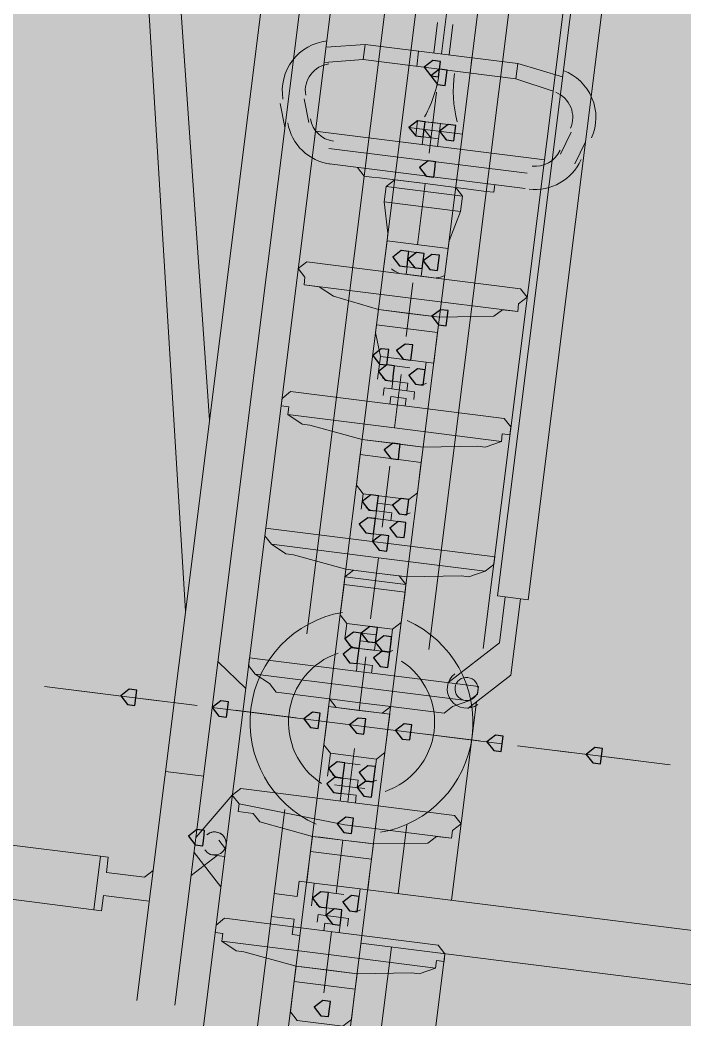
# Model space of a CAD drawing. Header units: metres. Extents: x -4 to 509425, y 7549 to 4732445.
# Drawn here: x 475986.502 to 475987.234, y 4719784.07 to 4719785.17 of the extents above; entities that cross this region are included whole.
import ezdxf

# ---------------------------------------------------------------- set-up
doc = ezdxf.new("R2010")
doc.units = ezdxf.units.M
doc.header["$LTSCALE"] = 0.01
doc.header["$MEASUREMENT"] = 0
doc.layers.get('0').update_dxf_attribs({"lineweight": 0})
doc.layers.add('_SUBESTACIÓN', color=1, linetype='Continuous')
doc.layers.add('SUBESTACION LA VID', color=253, linetype='Continuous')

# ---------------------------------------------------------------- blocks, each defined once
blk = doc.blocks.new('A$Cfff6051d')
at = {"layer": 'SUBESTACION LA VID', "transparency": 33554687}
h = blk.add_hatch(color=256, dxfattribs=at)
h.dxf.hatch_style = 2
h.paths.add_polyline_path([(475986.9644, 4719785.1162), (475986.9654, 4719785.1246), (475986.957, 4719785.1256), (475986.9476, 4719785.1183), (475986.9549, 4719785.1088), (475986.9633, 4719785.1078)])
h = blk.add_hatch(color=256, dxfattribs=at)
h.dxf.hatch_style = 2
h.paths.add_polyline_path([(475986.9717, 4719785.1067), (475986.9728, 4719785.1151), (475986.9644, 4719785.1162), (475986.9549, 4719785.1088), (475986.9623, 4719785.0994), (475986.9707, 4719785.0983)])
h = blk.add_hatch(color=256, dxfattribs=at)
h.dxf.hatch_style = 2
h.paths.add_polyline_path([(475986.9475, 4719785.05), (475986.9486, 4719785.0584), (475986.9402, 4719785.0595), (475986.9307, 4719785.0521), (475986.9381, 4719785.0427), (475986.9465, 4719785.0416)])
h = blk.add_hatch(color=256, dxfattribs=at)
h.dxf.hatch_style = 2
h.paths.add_polyline_path([(475986.9475, 4719785.05), (475986.9486, 4719785.0584), (475986.9402, 4719785.0595), (475986.9307, 4719785.0521), (475986.9381, 4719785.0427), (475986.9465, 4719785.0416)])
h = blk.add_hatch(color=256, dxfattribs=at)
h.dxf.hatch_style = 2
h.paths.add_polyline_path([(475986.9812, 4719785.0458), (475986.9822, 4719785.0542), (475986.9738, 4719785.0553), (475986.9644, 4719785.0479), (475986.9717, 4719785.0385), (475986.9801, 4719785.0374)])
h = blk.add_hatch(color=256, dxfattribs=at)
h.dxf.hatch_style = 2
h.paths.add_polyline_path([(475986.9812, 4719785.0458), (475986.9822, 4719785.0542), (475986.9738, 4719785.0553), (475986.9644, 4719785.0479), (475986.9717, 4719785.0385), (475986.9801, 4719785.0374)])
h = blk.add_hatch(color=256, dxfattribs=at)
h.dxf.hatch_style = 2
h.paths.add_polyline_path([(475986.9591, 4719785.0059), (475986.9601, 4719785.0143), (475986.9517, 4719785.0154), (475986.9423, 4719785.008), (475986.9496, 4719784.9986), (475986.958, 4719784.9975)])
h = blk.add_hatch(color=256, dxfattribs=at)
h.dxf.hatch_style = 2
h.paths.add_polyline_path([(475986.9296, 4719784.9072), (475986.9307, 4719784.9156), (475986.9223, 4719784.9167), (475986.9128, 4719784.9093), (475986.9202, 4719784.8999), (475986.9286, 4719784.8988)])
h = blk.add_hatch(color=256, dxfattribs=at)
h.dxf.hatch_style = 2
h.paths.add_polyline_path([(475986.9464, 4719784.9051), (475986.9475, 4719784.9135), (475986.9391, 4719784.9145), (475986.9296, 4719784.9072), (475986.937, 4719784.8977), (475986.9454, 4719784.8967)])
h = blk.add_hatch(color=256, dxfattribs=at)
h.dxf.hatch_style = 2
h.paths.add_polyline_path([(475986.9632, 4719784.903), (475986.9643, 4719784.9114), (475986.9559, 4719784.9124), (475986.9464, 4719784.9051), (475986.9538, 4719784.8956), (475986.9622, 4719784.8946)])
h = blk.add_hatch(color=256, dxfattribs=at)
h.dxf.hatch_style = 2
h.paths.add_polyline_path([(475986.9727, 4719784.8421), (475986.9737, 4719784.8505), (475986.9653, 4719784.8515), (475986.9559, 4719784.8442), (475986.9632, 4719784.8347), (475986.9716, 4719784.8337)])
h = blk.add_hatch(color=256, dxfattribs=at)
h.dxf.hatch_style = 2
h.paths.add_polyline_path([(475986.9076, 4719784.7991), (475986.9086, 4719784.8075), (475986.9002, 4719784.8085), (475986.8908, 4719784.8012), (475986.8981, 4719784.7917), (475986.9065, 4719784.7907)])
h = blk.add_hatch(color=256, dxfattribs=at)
h.dxf.hatch_style = 2
h.paths.add_polyline_path([(475986.9338, 4719784.8043), (475986.9349, 4719784.8127), (475986.9265, 4719784.8137), (475986.917, 4719784.8064), (475986.9244, 4719784.7969), (475986.9328, 4719784.7959)])
h = blk.add_hatch(color=256, dxfattribs=at)
h.dxf.hatch_style = 2
h.paths.add_polyline_path([(475986.9138, 4719784.7812), (475986.9149, 4719784.7896), (475986.9065, 4719784.7907), (475986.897, 4719784.7833), (475986.9044, 4719784.7739), (475986.9128, 4719784.7728)])
h = blk.add_hatch(color=256, dxfattribs=at)
h.dxf.hatch_style = 2
h.paths.add_polyline_path([(475986.9475, 4719784.777), (475986.9485, 4719784.7854), (475986.9401, 4719784.7864), (475986.9307, 4719784.7791), (475986.938, 4719784.7696), (475986.9464, 4719784.7686)])
h = blk.add_hatch(color=256, dxfattribs=at)
h.dxf.hatch_style = 2
h.paths.add_polyline_path([(475986.9201, 4719784.6951), (475986.9212, 4719784.7035), (475986.9128, 4719784.7045), (475986.9033, 4719784.6972), (475986.9107, 4719784.6877), (475986.9191, 4719784.6867)])
h = blk.add_hatch(color=256, dxfattribs=at)
h.dxf.hatch_style = 2
h.paths.add_polyline_path([(475986.8959, 4719784.6384), (475986.897, 4719784.6468), (475986.8886, 4719784.6478), (475986.8791, 4719784.6405), (475986.8865, 4719784.631), (475986.8949, 4719784.63)])
h = blk.add_hatch(color=256, dxfattribs=at)
h.dxf.hatch_style = 2
h.paths.add_polyline_path([(475986.9295, 4719784.6342), (475986.9306, 4719784.6426), (475986.9222, 4719784.6436), (475986.9127, 4719784.6363), (475986.9201, 4719784.6268), (475986.9285, 4719784.6258)])
h = blk.add_hatch(color=256, dxfattribs=at)
h.dxf.hatch_style = 2
h.paths.add_polyline_path([(475986.8928, 4719784.6132), (475986.8938, 4719784.6216), (475986.8854, 4719784.6226), (475986.876, 4719784.6153), (475986.8833, 4719784.6058), (475986.8917, 4719784.6048)])
h = blk.add_hatch(color=256, dxfattribs=at)
h.dxf.hatch_style = 2
h.paths.add_polyline_path([(475986.9264, 4719784.609), (475986.9274, 4719784.6174), (475986.919, 4719784.6184), (475986.9096, 4719784.6111), (475986.9169, 4719784.6016), (475986.9253, 4719784.6006)])
h = blk.add_hatch(color=256, dxfattribs=at)
h.dxf.hatch_style = 2
h.paths.add_polyline_path([(475986.9075, 4719784.5943), (475986.9085, 4719784.6027), (475986.9001, 4719784.6037), (475986.8907, 4719784.5964), (475986.898, 4719784.5869), (475986.9064, 4719784.5859)])
h = blk.add_hatch(color=256, dxfattribs=at)
h.dxf.hatch_style = 2
h.paths.add_polyline_path([(475986.8948, 4719784.4935), (475986.8959, 4719784.5019), (475986.8875, 4719784.5029), (475986.878, 4719784.4956), (475986.8854, 4719784.4861), (475986.8938, 4719784.4851)])
h = blk.add_hatch(color=256, dxfattribs=at)
h.dxf.hatch_style = 2
h.paths.add_polyline_path([(475986.877, 4719784.4872), (475986.878, 4719784.4956), (475986.8696, 4719784.4966), (475986.8602, 4719784.4893), (475986.8675, 4719784.4798), (475986.8759, 4719784.4788)])
h = blk.add_hatch(color=256, dxfattribs=at)
h.dxf.hatch_style = 2
h.paths.add_polyline_path([(475986.9106, 4719784.483), (475986.9116, 4719784.4914), (475986.9032, 4719784.4924), (475986.8938, 4719784.4851), (475986.9011, 4719784.4756), (475986.9095, 4719784.4746)])
h = blk.add_hatch(color=256, dxfattribs=at)
h.dxf.hatch_style = 2
h.paths.add_polyline_path([(475986.8749, 4719784.4704), (475986.8759, 4719784.4788), (475986.8675, 4719784.4798), (475986.8581, 4719784.4725), (475986.8654, 4719784.463), (475986.8738, 4719784.462)])
h = blk.add_hatch(color=256, dxfattribs=at)
h.dxf.hatch_style = 2
h.paths.add_polyline_path([(475986.9085, 4719784.4662), (475986.9095, 4719784.4746), (475986.9011, 4719784.4756), (475986.8917, 4719784.4683), (475986.899, 4719784.4588), (475986.9074, 4719784.4578)])
h = blk.add_hatch(color=256, dxfattribs=at)
h.dxf.hatch_style = 2
h.paths.add_polyline_path([(475986.6302, 4719784.4243), (475986.6312, 4719784.4327), (475986.6228, 4719784.4337), (475986.6134, 4719784.4264), (475986.6207, 4719784.4169), (475986.6291, 4719784.4159)])
h = blk.add_hatch(color=256, dxfattribs=at)
h.dxf.hatch_style = 2
h.paths.add_polyline_path([(475986.731, 4719784.4116), (475986.7321, 4719784.42), (475986.7237, 4719784.4211), (475986.7142, 4719784.4137), (475986.7215, 4719784.4043), (475986.7299, 4719784.4032)])
h = blk.add_hatch(color=256, dxfattribs=at)
h.dxf.hatch_style = 2
h.paths.add_polyline_path([(475986.8318, 4719784.399), (475986.8329, 4719784.4074), (475986.8245, 4719784.4085), (475986.815, 4719784.4011), (475986.8224, 4719784.3917), (475986.8308, 4719784.3906)])
h = blk.add_hatch(color=256, dxfattribs=at)
h.dxf.hatch_style = 2
h.paths.add_polyline_path([(475986.8822, 4719784.3927), (475986.8833, 4719784.4011), (475986.8749, 4719784.4021), (475986.8654, 4719784.3948), (475986.8728, 4719784.3853), (475986.8812, 4719784.3843)])
h = blk.add_hatch(color=256, dxfattribs=at)
h.dxf.hatch_style = 2
h.paths.add_polyline_path([(475986.9326, 4719784.3864), (475986.9337, 4719784.3948), (475986.9253, 4719784.3958), (475986.9158, 4719784.3885), (475986.9232, 4719784.379), (475986.9316, 4719784.378)])
h = blk.add_hatch(color=256, dxfattribs=at)
h.dxf.hatch_style = 2
h.paths.add_polyline_path([(475987.0334, 4719784.3737), (475987.0345, 4719784.3821), (475987.0261, 4719784.3832), (475987.0166, 4719784.3758), (475987.024, 4719784.3664), (475987.0324, 4719784.3653)])
h = blk.add_hatch(color=256, dxfattribs=at)
h.dxf.hatch_style = 2
h.paths.add_polyline_path([(475987.1426, 4719784.36), (475987.1437, 4719784.3684), (475987.1353, 4719784.3695), (475987.1258, 4719784.3621), (475987.1332, 4719784.3527), (475987.1416, 4719784.3516)])
h = blk.add_hatch(color=256, dxfattribs=at)
h.dxf.hatch_style = 2
h.paths.add_polyline_path([(475986.8591, 4719784.3444), (475986.8601, 4719784.3528), (475986.8517, 4719784.3538), (475986.8423, 4719784.3465), (475986.8496, 4719784.337), (475986.858, 4719784.336)])
h = blk.add_hatch(color=256, dxfattribs=at)
h.dxf.hatch_style = 2
h.paths.add_polyline_path([(475986.8927, 4719784.3402), (475986.8937, 4719784.3486), (475986.8853, 4719784.3496), (475986.8759, 4719784.3423), (475986.8832, 4719784.3328), (475986.8916, 4719784.3318)])
h = blk.add_hatch(color=256, dxfattribs=at)
h.dxf.hatch_style = 2
h.paths.add_polyline_path([(475986.857, 4719784.3276), (475986.858, 4719784.336), (475986.8496, 4719784.337), (475986.8402, 4719784.3297), (475986.8475, 4719784.3202), (475986.8559, 4719784.3192)])
h = blk.add_hatch(color=256, dxfattribs=at)
h.dxf.hatch_style = 2
h.paths.add_polyline_path([(475986.8906, 4719784.3234), (475986.8916, 4719784.3318), (475986.8832, 4719784.3328), (475986.8738, 4719784.3255), (475986.8811, 4719784.316), (475986.8895, 4719784.315)])
h = blk.add_hatch(color=256, dxfattribs=at)
h.dxf.hatch_style = 2
h.paths.add_polyline_path([(475986.8685, 4719784.2835), (475986.8696, 4719784.2919), (475986.8612, 4719784.2929), (475986.8517, 4719784.2856), (475986.8591, 4719784.2761), (475986.8675, 4719784.2751)])
h = blk.add_hatch(color=256, dxfattribs=at)
h.dxf.hatch_style = 2
h.paths.add_polyline_path([(475986.7047, 4719784.2699), (475986.7057, 4719784.2783), (475986.6973, 4719784.2793), (475986.6879, 4719784.272), (475986.6952, 4719784.2625), (475986.7036, 4719784.2615)])
h = blk.add_hatch(color=256, dxfattribs=at)
h.dxf.hatch_style = 2
h.paths.add_polyline_path([(475986.8412, 4719784.2016), (475986.8422, 4719784.21), (475986.8338, 4719784.211), (475986.8244, 4719784.2037), (475986.8317, 4719784.1942), (475986.8401, 4719784.1932)])
h = blk.add_hatch(color=256, dxfattribs=at)
h.dxf.hatch_style = 2
h.paths.add_polyline_path([(475986.8748, 4719784.1974), (475986.8758, 4719784.2058), (475986.8674, 4719784.2068), (475986.858, 4719784.1995), (475986.8653, 4719784.19), (475986.8737, 4719784.189)])
h = blk.add_hatch(color=256, dxfattribs=at)
h.dxf.hatch_style = 2
h.paths.add_polyline_path([(475986.8559, 4719784.1827), (475986.8569, 4719784.1911), (475986.8485, 4719784.1921), (475986.8391, 4719784.1848), (475986.8464, 4719784.1753), (475986.8548, 4719784.1743)])
h = blk.add_hatch(color=256, dxfattribs=at)
h.dxf.hatch_style = 2
h.paths.add_polyline_path([(475986.8432, 4719784.0819), (475986.8443, 4719784.0903), (475986.8359, 4719784.0913), (475986.8264, 4719784.084), (475986.8338, 4719784.0745), (475986.8422, 4719784.0735)])
at = {"layer": 'SUBESTACION LA VID', "lineweight": 15}
for p, q in [((475986.5214, 4719782.6035), (475986.9732, 4719786.2072)), ((475987.2252, 4719786.1756), (475987.0124, 4719784.4787)), ((475986.6731, 4719784.0861), (475986.9248, 4719786.0938)), ((475986.8807, 4719786.0823), (475986.6311, 4719784.0914)), ((475986.5982, 4719785.9385), (475986.6848, 4719784.5198)), ((475986.6318, 4719785.866), (475986.7112, 4719784.7298)), ((475987.0171, 4719785.8092), (475986.6622, 4719782.9783)), ((475987.0843, 4719785.8008), (475986.7294, 4719782.9699)), ((475986.8182, 4719784.4946), (475986.9804, 4719785.7882)), ((475986.9526, 4719784.4777), (475987.1148, 4719785.7714)), ((475986.9739, 4719785.1918), (475986.9665, 4719785.133)), ((475986.9581, 4719785.134), (475986.9623, 4719785.1676)), ((475986.9749, 4719785.1319), (475986.9791, 4719785.1655)), ((475986.8825, 4719785.1435), (475986.8394, 4719785.1404)), ((475987.0484, 4719785.1056), (475986.8804, 4719785.1267)), ((475986.9392, 4719785.1193), (475986.9413, 4719785.1361)), ((475986.9402, 4719785.1277), (475986.9402, 4719785.1277)), ((475986.998, 4719785.1119), (475987.0001, 4719785.1287)), ((475986.9717, 4719785.1067), (475986.9728, 4719785.1151)), ((475986.999, 4719785.1203), (475986.999, 4719785.1203)), ((475987.0505, 4719785.1224), (475987.0998, 4719785.1077)), ((475987.0484, 4719785.1056), (475987.0893, 4719785.092)), ((475986.8205, 4719785.0574), (475986.8153, 4719785.0837)), ((475986.9612, 4719785.091), (475986.9528, 4719785.0238)), ((475986.7942, 4719785.0522), (475986.789, 4719785.0784)), ((475986.9381, 4719785.0427), (475986.9402, 4719785.0595)), ((475986.9402, 4719785.0595), (475986.9738, 4719785.0553)), ((475986.9402, 4719785.0595), (475986.9402, 4719785.0595)), ((475986.9896, 4719785.0447), (475986.9307, 4719785.0521)), ((475986.9475, 4719785.05), (475986.9475, 4719785.05)), ((475986.9475, 4719785.05), (475986.9475, 4719785.05)), ((475986.9654, 4719785.0563), (475986.9486, 4719785.0584)), ((475986.9486, 4719785.0584), (475986.9654, 4719785.0563)), ((475986.9654, 4719785.0563), (475986.9486, 4719785.0584)), ((475986.956, 4719785.049), (475986.956, 4719785.049)), ((475986.9738, 4719785.0553), (475986.9738, 4719785.0553)), ((475986.9801, 4719785.0374), (475986.9822, 4719785.0542)), ((475987.0714, 4719785.0174), (475986.8362, 4719785.0469)), ((475986.9454, 4719785.0332), (475986.9465, 4719785.0416)), ((475986.9454, 4719785.0332), (475986.9465, 4719785.0416)), ((475986.9633, 4719785.0395), (475986.9465, 4719785.0416)), ((475986.9633, 4719785.0395), (475986.9465, 4719785.0416)), ((475986.9622, 4719785.0311), (475986.9633, 4719785.0395)), ((475986.9622, 4719785.0311), (475986.9633, 4719785.0395)), ((475986.9644, 4719785.0479), (475986.9644, 4719785.0479)), ((475986.9644, 4719785.0479), (475986.9644, 4719785.0479)), ((475986.9717, 4719785.0385), (475986.9717, 4719785.0385)), ((475987.0977, 4719785.0227), (475987.1093, 4719785.0468)), ((475986.8425, 4719785.029), (475987.0609, 4719785.0017)), ((475986.9622, 4719785.0311), (475986.9454, 4719785.0332)), ((475987.1135, 4719785.0121), (475987.125, 4719785.0363)), ((475986.8404, 4719785.0122), (475987.0588, 4719784.9849)), ((475986.915, 4719784.9944), (475986.9066, 4719784.9954)), ((475986.9895, 4719784.9765), (475986.9055, 4719784.987)), ((475986.9486, 4719784.9902), (475986.9402, 4719784.9229)), ((475986.9874, 4719784.9597), (475986.9034, 4719784.9702)), ((475986.9076, 4719784.9356), (475986.9066, 4719784.9272)), ((475986.9066, 4719784.9272), (475986.9034, 4719784.902)), ((475986.9738, 4719784.9187), (475986.9066, 4719784.9272)), ((475986.9738, 4719784.9187), (475986.9706, 4719784.8935)), ((475986.9748, 4719784.9271), (475986.9738, 4719784.9187)), ((475986.9296, 4719784.9072), (475986.9296, 4719784.9072)), ((475986.9475, 4719784.9135), (475986.9307, 4719784.9156)), ((475987.0535, 4719784.8746), (475986.8183, 4719784.9041)), ((475986.9118, 4719784.9009), (475986.9118, 4719784.9009)), ((475986.9275, 4719784.8904), (475986.9286, 4719784.8988)), ((475986.9454, 4719784.8967), (475986.9286, 4719784.8988)), ((475986.9443, 4719784.8883), (475986.9454, 4719784.8967)), ((475986.9464, 4719784.9051), (475986.9464, 4719784.9051)), ((475986.9622, 4719784.8946), (475986.9622, 4719784.8946)), ((475986.9107, 4719784.8925), (475986.9359, 4719784.8893)), ((475986.9611, 4719784.8862), (475986.9359, 4719784.8893)), ((475986.9328, 4719784.8641), (475986.8152, 4719784.8789)), ((475986.9349, 4719784.8809), (475986.9275, 4719784.8221)), ((475986.9328, 4719784.8641), (475987.0504, 4719784.8494)), ((475986.9643, 4719784.8431), (475986.8971, 4719784.8516)), ((475986.9622, 4719784.8263), (475986.895, 4719784.8348)), ((475986.8992, 4719784.8001), (475986.896, 4719784.7749)), ((475986.9317, 4719784.7875), (475986.9149, 4719784.7896)), ((475986.9496, 4719784.7938), (475986.9464, 4719784.7686)), ((475986.9044, 4719784.7739), (475986.9044, 4719784.7739)), ((475986.9138, 4719784.7812), (475986.9138, 4719784.7812)), ((475986.9223, 4719784.7801), (475986.9149, 4719784.7213)), ((475986.9307, 4719784.7791), (475986.9307, 4719784.7791)), ((475986.9023, 4719784.7571), (475986.9033, 4719784.7655)), ((475986.9033, 4719784.7655), (475986.9201, 4719784.7633)), ((475986.9128, 4719784.7728), (475986.9117, 4719784.7644)), ((475986.9285, 4719784.7623), (475986.9117, 4719784.7644)), ((475986.9117, 4719784.7644), (475986.9117, 4719784.7644)), ((475986.9296, 4719784.7707), (475986.9128, 4719784.7728)), ((475986.9369, 4719784.7612), (475986.9201, 4719784.7633)), ((475986.9296, 4719784.7707), (475986.9285, 4719784.7623)), ((475986.9285, 4719784.7623), (475986.9285, 4719784.7623)), ((475987.0356, 4719784.7318), (475986.8004, 4719784.7613)), ((475986.9275, 4719784.7539), (475986.9107, 4719784.756)), ((475986.9264, 4719784.7455), (475986.9275, 4719784.7539)), ((475986.9275, 4719784.7539), (475986.9275, 4719784.7539)), ((475986.9359, 4719784.7528), (475986.9369, 4719784.7612)), ((475986.9149, 4719784.7213), (475986.7973, 4719784.7361)), ((475986.9149, 4719784.7213), (475987.0325, 4719784.7066)), ((475982.9203, 4719784.7102), (475986.5913, 4719784.25)), ((475986.9464, 4719784.7003), (475986.8792, 4719784.7088)), ((475986.938, 4719784.7014), (475986.9464, 4719784.7003)), ((475986.9443, 4719784.6835), (475986.8771, 4719784.692)), ((475986.9096, 4719784.6793), (475986.9012, 4719784.6121)), ((475982.913, 4719784.6514), (475986.5839, 4719784.1912)), ((475986.8802, 4719784.6489), (475986.8781, 4719784.6321)), ((475986.9306, 4719784.6426), (475986.9285, 4719784.6258)), ((475986.8865, 4719784.631), (475986.8865, 4719784.631)), ((475986.9127, 4719784.6363), (475986.8959, 4719784.6384)), ((475986.8959, 4719784.6384), (475986.8959, 4719784.6384)), ((475986.9127, 4719784.6363), (475986.9127, 4719784.6363)), ((475986.8854, 4719784.6226), (475986.9022, 4719784.6205)), ((475986.8949, 4719784.63), (475986.8938, 4719784.6216)), ((475986.9106, 4719784.6195), (475986.8938, 4719784.6216)), ((475986.9117, 4719784.6279), (475986.8949, 4719784.63)), ((475986.919, 4719784.6184), (475986.9022, 4719784.6205)), ((475986.9117, 4719784.6279), (475986.9106, 4719784.6195)), ((475987.0167, 4719784.5806), (475986.7815, 4719784.6101)), ((475986.8928, 4719784.6132), (475986.8928, 4719784.6132)), ((475986.9096, 4719784.6111), (475986.9096, 4719784.6111)), ((475986.8907, 4719784.5964), (475986.8917, 4719784.6048)), ((475986.9085, 4719784.6027), (475986.8917, 4719784.6048)), ((475986.9075, 4719784.5943), (475986.9085, 4719784.6027)), ((475986.897, 4719784.5785), (475986.7794, 4719784.5933)), ((475986.897, 4719784.5785), (475986.8885, 4719784.5113)), ((475986.897, 4719784.5785), (475987.0146, 4719784.5638)), ((475986.9274, 4719784.5491), (475986.8602, 4719784.5576)), ((475986.9201, 4719784.5586), (475986.9285, 4719784.5575)), ((475986.9264, 4719784.5407), (475986.8592, 4719784.5492)), ((475987.0282, 4719784.5365), (475987.0618, 4719784.5323)), ((475986.8623, 4719784.5061), (475986.8602, 4719784.4893)), ((475986.9127, 4719784.4998), (475986.9106, 4719784.483)), ((475986.8686, 4719784.4882), (475986.8686, 4719784.4882)), ((475986.877, 4719784.4872), (475986.8759, 4719784.4788)), ((475986.8938, 4719784.4851), (475986.877, 4719784.4872)), ((475986.877, 4719784.4872), (475986.877, 4719784.4872)), ((475986.8948, 4719784.4935), (475986.878, 4719784.4956)), ((475986.8675, 4719784.4798), (475986.8843, 4719784.4777)), ((475986.8927, 4719784.4767), (475986.8759, 4719784.4788)), ((475986.9011, 4719784.4756), (475986.8843, 4719784.4777)), ((475986.8938, 4719784.4851), (475986.8927, 4719784.4767)), ((475986.8938, 4719784.4851), (475986.8938, 4719784.4851)), ((475986.9988, 4719784.4378), (475986.7636, 4719784.4673)), ((475986.8749, 4719784.4704), (475986.8749, 4719784.4704)), ((475986.8833, 4719784.4693), (475986.8759, 4719784.4105)), ((475986.8917, 4719784.4683), (475986.8917, 4719784.4683)), ((475986.751, 4719784.4347), (475986.7205, 4719784.4641)), ((475986.8728, 4719784.4536), (475986.8738, 4719784.462)), ((475986.8906, 4719784.4599), (475986.8738, 4719784.462)), ((475986.8896, 4719784.4515), (475986.8906, 4719784.4599)), ((475986.8791, 4719784.4357), (475986.7615, 4719784.4505)), ((475986.6554, 4719784.4211), (475986.5294, 4719784.4369)), ((475986.5966, 4719784.4285), (475986.5294, 4719784.4369)), ((475986.8791, 4719784.4357), (475986.9967, 4719784.421)), ((475986.6974, 4719784.4158), (475986.6386, 4719784.4232)), ((475986.8402, 4719784.3979), (475986.7142, 4719784.4137)), ((475986.8066, 4719784.4022), (475986.7394, 4719784.4106)), ((475986.9095, 4719784.4063), (475986.8423, 4719784.4147)), ((475986.9011, 4719784.4074), (475986.9106, 4719784.4147)), ((475987.0051, 4719784.4199), (475986.9777, 4719784.2015)), ((475986.9074, 4719784.3895), (475986.8402, 4719784.3979)), ((475986.9074, 4719784.3895), (475986.8402, 4719784.3979)), ((475987.0334, 4719784.3737), (475986.9074, 4719784.3895)), ((475987.0082, 4719784.3769), (475986.9494, 4719784.3843)), ((475986.8706, 4719784.3685), (475986.8633, 4719784.3097)), ((475987.109, 4719784.3642), (475987.0502, 4719784.3716)), ((475987.2182, 4719784.3506), (475987.0922, 4719784.3664)), ((475986.8444, 4719784.3633), (475986.8412, 4719784.3381)), ((475986.8948, 4719784.357), (475986.8916, 4719784.3318)), ((475987.2182, 4719784.3506), (475987.151, 4719784.359)), ((475986.8591, 4719784.3444), (475986.8591, 4719784.3444)), ((475986.8769, 4719784.3507), (475986.8601, 4719784.3528)), ((475986.6627, 4719784.3434), (475986.7047, 4719784.3381)), ((475986.858, 4719784.336), (475986.857, 4719784.3276)), ((475986.8748, 4719784.3339), (475986.858, 4719784.336)), ((475986.8748, 4719784.3339), (475986.858, 4719784.336)), ((475986.8748, 4719784.3339), (475986.8738, 4719784.3255)), ((475986.8759, 4719784.3423), (475986.8759, 4719784.3423)), ((475986.9809, 4719784.295), (475986.7457, 4719784.3245)), ((475986.8486, 4719784.3286), (475986.8654, 4719784.3265)), ((475986.857, 4719784.3276), (475986.857, 4719784.3276)), ((475986.8822, 4719784.3244), (475986.8654, 4719784.3265)), ((475986.8738, 4719784.3255), (475986.8738, 4719784.3255)), ((475986.7362, 4719784.3171), (475986.6963, 4719784.2709)), ((475986.8549, 4719784.3108), (475986.8559, 4719784.3192)), ((475986.8727, 4719784.3171), (475986.8559, 4719784.3192)), ((475986.8717, 4719784.3087), (475986.8727, 4719784.3171)), ((475986.6318, 4719783.0077), (475986.794, 4719784.3013)), ((475986.8601, 4719784.2845), (475986.7436, 4719784.3077)), ((475986.8601, 4719784.2845), (475986.9777, 4719784.2698)), ((475986.9189, 4719784.2089), (475986.9284, 4719784.2845)), ((475986.7215, 4719784.2678), (475986.7288, 4719784.2583)), ((475986.8916, 4719784.2635), (475986.8244, 4719784.2719)), ((475986.858, 4719784.2677), (475986.8506, 4719784.2089)), ((475986.7061, 4719784.2572), (475986.7065, 4719784.2566)), ((475986.8832, 4719784.2646), (475986.8916, 4719784.2635)), ((475986.691, 4719784.2289), (475986.7194, 4719784.251)), ((475986.7236, 4719784.2163), (475986.6942, 4719784.2541)), ((475986.7278, 4719784.2499), (475986.711, 4719784.252)), ((475986.8895, 4719784.2467), (475986.8223, 4719784.2551)), ((475986.8265, 4719784.2205), (475986.8233, 4719784.1953)), ((475986.8769, 4719784.2142), (475986.8737, 4719784.189)), ((475990.5646, 4719783.7518), (475986.8853, 4719784.2131)), ((475986.8412, 4719784.2016), (475986.8412, 4719784.2016)), ((475986.859, 4719784.2079), (475986.8422, 4719784.21)), ((475986.8401, 4719784.1932), (475986.8391, 4719784.1848)), ((475986.8569, 4719784.1911), (475986.8401, 4719784.1932)), ((475986.8569, 4719784.1911), (475986.8559, 4719784.1827)), ((475986.858, 4719784.1995), (475986.858, 4719784.1995)), ((475986.963, 4719784.1522), (475986.7278, 4719784.1817)), ((475986.8296, 4719784.1774), (475986.8307, 4719784.1858)), ((475986.8307, 4719784.1858), (475986.8475, 4719784.1837)), ((475986.8559, 4719784.1827), (475986.8391, 4719784.1848)), ((475986.8391, 4719784.1848), (475986.8391, 4719784.1848)), ((475986.8643, 4719784.1816), (475986.8475, 4719784.1837)), ((475986.8559, 4719784.1827), (475986.8559, 4719784.1827)), ((475986.8632, 4719784.1732), (475986.8643, 4719784.1816)), ((475986.8548, 4719784.1743), (475986.838, 4719784.1764)), ((475986.8538, 4719784.1659), (475986.8548, 4719784.1743)), ((475986.8548, 4719784.1743), (475986.8548, 4719784.1743)), ((475986.8454, 4719784.1669), (475986.8369, 4719784.0997)), ((475986.8422, 4719784.1417), (475986.7246, 4719784.1565)), ((475986.7662, 4719782.9908), (475986.9115, 4719784.1501)), ((475986.8779, 4719784.1543), (475990.5573, 4719783.693)), ((475986.9703, 4719784.1427), (475986.7734, 4719782.5719)), ((475986.8422, 4719784.1417), (475986.9598, 4719784.127)), ((475986.8737, 4719784.1207), (475986.8065, 4719784.1291)), ((475986.8653, 4719784.1218), (475986.8737, 4719784.1207)), ((475986.8716, 4719784.1039), (475986.8044, 4719784.1123))]:
    blk.add_line(p, q, dxfattribs=at)
for points in [[(475987.0618, 4719784.5323), (475987.244, 4719785.9855), (475987.2104, 4719785.9897), (475987.0282, 4719784.5365)], [(475987.0484, 4719785.1056), (475987.0505, 4719785.1224), (475986.8825, 4719785.1435), (475986.8804, 4719785.1267), (475986.8373, 4719785.1236)], [(475986.957, 4719785.0574), (475986.9486, 4719785.0584), (475986.9475, 4719785.05), (475986.9549, 4719785.0406), (475986.9633, 4719785.0395), (475986.9644, 4719785.0479), (475986.9654, 4719785.0563), (475986.957, 4719785.0574)], [(475986.8362, 4719785.0469), (475986.8278, 4719785.048), (475986.8268, 4719785.0396)], [(475987.0714, 4719785.0174), (475987.0798, 4719785.0164), (475987.0788, 4719785.008)], [(475986.874, 4719785.008), (475986.8814, 4719784.9986), (475986.8898, 4719784.9975), (475986.8982, 4719784.9965), (475986.9066, 4719784.9954)], [(475986.915, 4719784.9944), (475986.9055, 4719784.987), (475986.9045, 4719784.9786), (475986.9034, 4719784.9702), (475986.9076, 4719784.9356)], [(475986.915, 4719784.9944), (475986.9486, 4719784.9902), (475986.9066, 4719784.9954)], [(475986.9906, 4719784.9849), (475986.9822, 4719784.9859), (475986.9486, 4719784.9902), (475986.9906, 4719784.9849)], [(475986.9822, 4719784.9859), (475986.9895, 4719784.9765), (475986.9885, 4719784.9681), (475986.9874, 4719784.9597), (475986.9748, 4719784.9271)], [(475987.0252, 4719784.9891), (475987.0242, 4719784.9807), (475987.0158, 4719784.9817), (475986.9906, 4719784.9849)], [(475986.8183, 4719784.9041), (475986.8089, 4719784.8967), (475986.8162, 4719784.8873), (475986.8152, 4719784.8789), (475986.832, 4719784.8768), (475986.8477, 4719784.8663), (475986.8971, 4719784.8516)], [(475987.0535, 4719784.8746), (475987.0609, 4719784.8652), (475987.0514, 4719784.8578), (475987.0504, 4719784.8494), (475987.0336, 4719784.8515), (475987.0241, 4719784.8442), (475986.9643, 4719784.8431), (475986.9632, 4719784.8347), (475986.9611, 4719784.8179), (475986.958, 4719784.7927)], [(475986.9055, 4719784.8505), (475986.8971, 4719784.8516), (475986.896, 4719784.8432), (475986.8939, 4719784.8264), (475986.8992, 4719784.8001)], [(475986.9643, 4719784.8431), (475986.9307, 4719784.8473), (475986.8971, 4719784.8516), (475986.9055, 4719784.8505), (475986.9307, 4719784.8473), (475986.9643, 4719784.8431)], [(475986.958, 4719784.7927), (475986.9496, 4719784.7938), (475986.8992, 4719784.8001)], [(475986.8004, 4719784.7613), (475986.791, 4719784.7539), (475986.7899, 4719784.7455), (475986.7983, 4719784.7445), (475986.7973, 4719784.7361), (475986.813, 4719784.7256), (475986.8214, 4719784.7245), (475986.8792, 4719784.7088)], [(475986.9107, 4719784.756), (475986.9107, 4719784.756), (475986.9096, 4719784.7476)], [(475987.0356, 4719784.7318), (475987.043, 4719784.7224), (475987.0419, 4719784.7139), (475987.0335, 4719784.715), (475987.0325, 4719784.7066), (475987.0146, 4719784.7003), (475987.0062, 4719784.7014), (475986.9464, 4719784.7003)], [(475986.8876, 4719784.7077), (475986.8792, 4719784.7088), (475986.8781, 4719784.7004), (475986.876, 4719784.6836), (475986.8729, 4719784.6584)], [(475986.9464, 4719784.7003), (475986.9128, 4719784.7045), (475986.8792, 4719784.7088), (475986.8876, 4719784.7077), (475986.9128, 4719784.7045), (475986.938, 4719784.7014)], [(475986.938, 4719784.7014), (475986.9464, 4719784.7003), (475986.9453, 4719784.6919), (475986.9432, 4719784.6751), (475986.9401, 4719784.6499)], [(475986.9401, 4719784.6499), (475986.9306, 4719784.6426), (475986.8802, 4719784.6489), (475986.8729, 4719784.6584)], [(475986.7815, 4719784.6101), (475986.7731, 4719784.6111), (475986.772, 4719784.6027), (475986.7794, 4719784.5933), (475986.7951, 4719784.5828), (475986.8035, 4719784.5817), (475986.8613, 4719784.566)], [(475987.0167, 4719784.5806), (475987.0251, 4719784.5795), (475987.024, 4719784.5711), (475987.0146, 4719784.5638), (475986.9967, 4719784.5575), (475986.9883, 4719784.5586), (475986.9285, 4719784.5575)], [(475986.8697, 4719784.5649), (475986.8602, 4719784.5576), (475986.8592, 4719784.5492), (475986.8581, 4719784.5408), (475986.8549, 4719784.5155)], [(475986.9285, 4719784.5575), (475986.8949, 4719784.5617), (475986.8613, 4719784.566), (475986.8697, 4719784.5649), (475986.8949, 4719784.5617), (475986.9201, 4719784.5586)], [(475986.9201, 4719784.5586), (475986.9274, 4719784.5491), (475986.9264, 4719784.5407), (475986.9253, 4719784.5323), (475986.9221, 4719784.5071)], [(475987.0366, 4719784.5354), (475987.0303, 4719784.485), (475986.9736, 4719784.4409)], [(475986.9956, 4719784.4126), (475987.0429, 4719784.4493), (475987.0534, 4719784.5333)], [(475986.9221, 4719784.5071), (475986.9127, 4719784.4998), (475986.8623, 4719784.5061), (475986.8549, 4719784.5155)], [(475986.7636, 4719784.4673), (475986.7552, 4719784.4683), (475986.7541, 4719784.4599), (475986.7615, 4719784.4505), (475986.7772, 4719784.44), (475986.7846, 4719784.4305), (475986.8434, 4719784.4231)], [(475986.9988, 4719784.4378), (475987.0072, 4719784.4367), (475987.0061, 4719784.4283), (475986.9967, 4719784.421), (475986.9788, 4719784.4147), (475986.9694, 4719784.4073), (475986.9106, 4719784.4147)], [(475986.9106, 4719784.4147), (475986.877, 4719784.4189), (475986.8434, 4719784.4231), (475986.8507, 4719784.4137), (475986.8759, 4719784.4105), (475986.9011, 4719784.4074)], [(475986.8507, 4719784.4137), (475986.8423, 4719784.4147), (475986.8413, 4719784.4063), (475986.8402, 4719784.3979), (475986.837, 4719784.3727)], [(475986.9011, 4719784.4074), (475986.9095, 4719784.4063), (475986.9085, 4719784.3979), (475986.9074, 4719784.3895), (475986.9042, 4719784.3643)], [(475986.9042, 4719784.3643), (475986.8948, 4719784.357), (475986.8444, 4719784.3633), (475986.837, 4719784.3727)], [(475986.7457, 4719784.3245), (475986.7362, 4719784.3171), (475986.7436, 4719784.3077), (475986.7425, 4719784.2993), (475986.7593, 4719784.2972), (475986.7667, 4719784.2877), (475986.8244, 4719784.2719)], [(475986.9809, 4719784.295), (475986.9882, 4719784.2855), (475986.9788, 4719784.2782), (475986.9777, 4719784.2698), (475986.9609, 4719784.2719), (475986.9515, 4719784.2645), (475986.8916, 4719784.2635)], [(475986.8328, 4719784.2709), (475986.8244, 4719784.2719), (475986.8234, 4719784.2635), (475986.8212, 4719784.2467), (475986.8181, 4719784.2215)], [(475986.8916, 4719784.2635), (475986.858, 4719784.2677), (475986.8244, 4719784.2719), (475986.8328, 4719784.2709), (475986.858, 4719784.2677), (475986.8832, 4719784.2646)], [(475986.8832, 4719784.2646), (475986.8916, 4719784.2635), (475986.8906, 4719784.2551), (475986.8884, 4719784.2383), (475986.8853, 4719784.2131)], [(475986.5913, 4719784.25), (475986.5839, 4719784.1912), (475986.5923, 4719784.1901), (475986.5944, 4719784.2069), (475986.6448, 4719784.2006)], [(475986.649, 4719784.2342), (475986.6396, 4719784.2269), (475986.5976, 4719784.2321), (475986.5997, 4719784.2489), (475986.5913, 4719784.25)], [(475986.7824, 4719784.2089), (475986.8076, 4719784.2058), (475986.8097, 4719784.2226), (475986.8181, 4719784.2215)], [(475986.8853, 4719784.2131), (475986.8769, 4719784.2142), (475986.8265, 4719784.2205), (475986.8181, 4719784.2215)], [(475986.7278, 4719784.1817), (475986.7183, 4719784.1743), (475986.7173, 4719784.1659), (475986.7257, 4719784.1649), (475986.7246, 4719784.1565), (475986.7404, 4719784.146), (475986.7488, 4719784.1449), (475986.8065, 4719784.1291)], [(475986.8107, 4719784.1627), (475986.8023, 4719784.1638), (475986.8044, 4719784.1806), (475986.7792, 4719784.1837)], [(475986.838, 4719784.1764), (475986.838, 4719784.1764), (475986.837, 4719784.168)], [(475986.963, 4719784.1522), (475986.9703, 4719784.1427), (475986.9693, 4719784.1343), (475986.9609, 4719784.1354), (475986.9598, 4719784.127), (475986.942, 4719784.1207), (475986.9336, 4719784.1217), (475986.8737, 4719784.1207)], [(475986.8149, 4719784.1281), (475986.8065, 4719784.1291), (475986.8055, 4719784.1207), (475986.8033, 4719784.1039), (475986.8002, 4719784.0787)], [(475986.8737, 4719784.1207), (475986.8401, 4719784.1249), (475986.8065, 4719784.1291), (475986.8149, 4719784.1281), (475986.8401, 4719784.1249), (475986.8653, 4719784.1218)], [(475986.8653, 4719784.1218), (475986.8737, 4719784.1207), (475986.8727, 4719784.1123), (475986.8705, 4719784.0955), (475986.8674, 4719784.0703)], [(475986.8674, 4719784.0703), (475986.8579, 4719784.063), (475986.8075, 4719784.0693), (475986.8002, 4719784.0787)]]:
    blk.add_lwpolyline(points, dxfattribs=at)
at = {"layer": 'SUBESTACION LA VID'}
for points in [[(475986.9644, 4719785.1162), (475986.9654, 4719785.1246), (475986.957, 4719785.1256), (475986.9476, 4719785.1183), (475986.9549, 4719785.1088), (475986.9633, 4719785.1078)], [(475986.9717, 4719785.1067), (475986.9728, 4719785.1151), (475986.9644, 4719785.1162), (475986.9549, 4719785.1088), (475986.9623, 4719785.0994), (475986.9707, 4719785.0983)], [(475986.9475, 4719785.05), (475986.9486, 4719785.0584), (475986.9402, 4719785.0595), (475986.9307, 4719785.0521), (475986.9381, 4719785.0427), (475986.9465, 4719785.0416)], [(475986.9475, 4719785.05), (475986.9486, 4719785.0584), (475986.9402, 4719785.0595), (475986.9307, 4719785.0521), (475986.9381, 4719785.0427), (475986.9465, 4719785.0416)], [(475986.9812, 4719785.0458), (475986.9822, 4719785.0542), (475986.9738, 4719785.0553), (475986.9644, 4719785.0479), (475986.9717, 4719785.0385), (475986.9801, 4719785.0374)], [(475986.9812, 4719785.0458), (475986.9822, 4719785.0542), (475986.9738, 4719785.0553), (475986.9644, 4719785.0479), (475986.9717, 4719785.0385), (475986.9801, 4719785.0374)], [(475986.9591, 4719785.0059), (475986.9601, 4719785.0143), (475986.9517, 4719785.0154), (475986.9423, 4719785.008), (475986.9496, 4719784.9986), (475986.958, 4719784.9975)], [(475986.9296, 4719784.9072), (475986.9307, 4719784.9156), (475986.9223, 4719784.9167), (475986.9128, 4719784.9093), (475986.9202, 4719784.8999), (475986.9286, 4719784.8988)], [(475986.9464, 4719784.9051), (475986.9475, 4719784.9135), (475986.9391, 4719784.9145), (475986.9296, 4719784.9072), (475986.937, 4719784.8977), (475986.9454, 4719784.8967)], [(475986.9632, 4719784.903), (475986.9643, 4719784.9114), (475986.9559, 4719784.9124), (475986.9464, 4719784.9051), (475986.9538, 4719784.8956), (475986.9622, 4719784.8946)], [(475986.9727, 4719784.8421), (475986.9737, 4719784.8505), (475986.9653, 4719784.8515), (475986.9559, 4719784.8442), (475986.9632, 4719784.8347), (475986.9716, 4719784.8337)], [(475986.9076, 4719784.7991), (475986.9086, 4719784.8075), (475986.9002, 4719784.8085), (475986.8908, 4719784.8012), (475986.8981, 4719784.7917), (475986.9065, 4719784.7907)], [(475986.9338, 4719784.8043), (475986.9349, 4719784.8127), (475986.9265, 4719784.8137), (475986.917, 4719784.8064), (475986.9244, 4719784.7969), (475986.9328, 4719784.7959)], [(475986.9138, 4719784.7812), (475986.9149, 4719784.7896), (475986.9065, 4719784.7907), (475986.897, 4719784.7833), (475986.9044, 4719784.7739), (475986.9128, 4719784.7728)], [(475986.9475, 4719784.777), (475986.9485, 4719784.7854), (475986.9401, 4719784.7864), (475986.9307, 4719784.7791), (475986.938, 4719784.7696), (475986.9464, 4719784.7686)], [(475986.9201, 4719784.6951), (475986.9212, 4719784.7035), (475986.9128, 4719784.7045), (475986.9033, 4719784.6972), (475986.9107, 4719784.6877), (475986.9191, 4719784.6867)], [(475986.8959, 4719784.6384), (475986.897, 4719784.6468), (475986.8886, 4719784.6478), (475986.8791, 4719784.6405), (475986.8865, 4719784.631), (475986.8949, 4719784.63)], [(475986.9295, 4719784.6342), (475986.9306, 4719784.6426), (475986.9222, 4719784.6436), (475986.9127, 4719784.6363), (475986.9201, 4719784.6268), (475986.9285, 4719784.6258)], [(475986.8928, 4719784.6132), (475986.8938, 4719784.6216), (475986.8854, 4719784.6226), (475986.876, 4719784.6153), (475986.8833, 4719784.6058), (475986.8917, 4719784.6048)], [(475986.9264, 4719784.609), (475986.9274, 4719784.6174), (475986.919, 4719784.6184), (475986.9096, 4719784.6111), (475986.9169, 4719784.6016), (475986.9253, 4719784.6006)], [(475986.9075, 4719784.5943), (475986.9085, 4719784.6027), (475986.9001, 4719784.6037), (475986.8907, 4719784.5964), (475986.898, 4719784.5869), (475986.9064, 4719784.5859)], [(475986.8948, 4719784.4935), (475986.8959, 4719784.5019), (475986.8875, 4719784.5029), (475986.878, 4719784.4956), (475986.8854, 4719784.4861), (475986.8938, 4719784.4851)], [(475986.877, 4719784.4872), (475986.878, 4719784.4956), (475986.8696, 4719784.4966), (475986.8602, 4719784.4893), (475986.8675, 4719784.4798), (475986.8759, 4719784.4788)], [(475986.9106, 4719784.483), (475986.9116, 4719784.4914), (475986.9032, 4719784.4924), (475986.8938, 4719784.4851), (475986.9011, 4719784.4756), (475986.9095, 4719784.4746)], [(475986.8749, 4719784.4704), (475986.8759, 4719784.4788), (475986.8675, 4719784.4798), (475986.8581, 4719784.4725), (475986.8654, 4719784.463), (475986.8738, 4719784.462)], [(475986.9085, 4719784.4662), (475986.9095, 4719784.4746), (475986.9011, 4719784.4756), (475986.8917, 4719784.4683), (475986.899, 4719784.4588), (475986.9074, 4719784.4578)], [(475986.6302, 4719784.4243), (475986.6312, 4719784.4327), (475986.6228, 4719784.4337), (475986.6134, 4719784.4264), (475986.6207, 4719784.4169), (475986.6291, 4719784.4159)], [(475986.731, 4719784.4116), (475986.7321, 4719784.42), (475986.7237, 4719784.4211), (475986.7142, 4719784.4137), (475986.7215, 4719784.4043), (475986.7299, 4719784.4032)], [(475986.8318, 4719784.399), (475986.8329, 4719784.4074), (475986.8245, 4719784.4085), (475986.815, 4719784.4011), (475986.8224, 4719784.3917), (475986.8308, 4719784.3906)], [(475986.8822, 4719784.3927), (475986.8833, 4719784.4011), (475986.8749, 4719784.4021), (475986.8654, 4719784.3948), (475986.8728, 4719784.3853), (475986.8812, 4719784.3843)], [(475986.9326, 4719784.3864), (475986.9337, 4719784.3948), (475986.9253, 4719784.3958), (475986.9158, 4719784.3885), (475986.9232, 4719784.379), (475986.9316, 4719784.378)], [(475987.0334, 4719784.3737), (475987.0345, 4719784.3821), (475987.0261, 4719784.3832), (475987.0166, 4719784.3758), (475987.024, 4719784.3664), (475987.0324, 4719784.3653)], [(475987.1426, 4719784.36), (475987.1437, 4719784.3684), (475987.1353, 4719784.3695), (475987.1258, 4719784.3621), (475987.1332, 4719784.3527), (475987.1416, 4719784.3516)], [(475986.8591, 4719784.3444), (475986.8601, 4719784.3528), (475986.8517, 4719784.3538), (475986.8423, 4719784.3465), (475986.8496, 4719784.337), (475986.858, 4719784.336)], [(475986.8927, 4719784.3402), (475986.8937, 4719784.3486), (475986.8853, 4719784.3496), (475986.8759, 4719784.3423), (475986.8832, 4719784.3328), (475986.8916, 4719784.3318)], [(475986.857, 4719784.3276), (475986.858, 4719784.336), (475986.8496, 4719784.337), (475986.8402, 4719784.3297), (475986.8475, 4719784.3202), (475986.8559, 4719784.3192)], [(475986.8906, 4719784.3234), (475986.8916, 4719784.3318), (475986.8832, 4719784.3328), (475986.8738, 4719784.3255), (475986.8811, 4719784.316), (475986.8895, 4719784.315)], [(475986.8685, 4719784.2835), (475986.8696, 4719784.2919), (475986.8612, 4719784.2929), (475986.8517, 4719784.2856), (475986.8591, 4719784.2761), (475986.8675, 4719784.2751)], [(475986.7047, 4719784.2699), (475986.7057, 4719784.2783), (475986.6973, 4719784.2793), (475986.6879, 4719784.272), (475986.6952, 4719784.2625), (475986.7036, 4719784.2615)], [(475986.8412, 4719784.2016), (475986.8422, 4719784.21), (475986.8338, 4719784.211), (475986.8244, 4719784.2037), (475986.8317, 4719784.1942), (475986.8401, 4719784.1932)], [(475986.8748, 4719784.1974), (475986.8758, 4719784.2058), (475986.8674, 4719784.2068), (475986.858, 4719784.1995), (475986.8653, 4719784.19), (475986.8737, 4719784.189)], [(475986.8559, 4719784.1827), (475986.8569, 4719784.1911), (475986.8485, 4719784.1921), (475986.8391, 4719784.1848), (475986.8464, 4719784.1753), (475986.8548, 4719784.1743)], [(475986.8432, 4719784.0819), (475986.8443, 4719784.0903), (475986.8359, 4719784.0913), (475986.8264, 4719784.084), (475986.8338, 4719784.0745), (475986.8422, 4719784.0735)]]:
    blk.add_lwpolyline(points, close=True, dxfattribs=at)
at = {"layer": 'SUBESTACION LA VID', "lineweight": 0}
for points in [[(475986.9644, 4719785.1162), (475986.9654, 4719785.1246), (475986.957, 4719785.1256), (475986.9476, 4719785.1183), (475986.9549, 4719785.1088), (475986.9633, 4719785.1078)], [(475986.9717, 4719785.1067), (475986.9728, 4719785.1151), (475986.9644, 4719785.1162), (475986.9549, 4719785.1088), (475986.9623, 4719785.0994), (475986.9707, 4719785.0983)], [(475986.9475, 4719785.05), (475986.9486, 4719785.0584), (475986.9402, 4719785.0595), (475986.9307, 4719785.0521), (475986.9381, 4719785.0427), (475986.9465, 4719785.0416)], [(475986.9475, 4719785.05), (475986.9486, 4719785.0584), (475986.9402, 4719785.0595), (475986.9307, 4719785.0521), (475986.9381, 4719785.0427), (475986.9465, 4719785.0416)], [(475986.9812, 4719785.0458), (475986.9822, 4719785.0542), (475986.9738, 4719785.0553), (475986.9644, 4719785.0479), (475986.9717, 4719785.0385), (475986.9801, 4719785.0374)], [(475986.9812, 4719785.0458), (475986.9822, 4719785.0542), (475986.9738, 4719785.0553), (475986.9644, 4719785.0479), (475986.9717, 4719785.0385), (475986.9801, 4719785.0374)], [(475986.9591, 4719785.0059), (475986.9601, 4719785.0143), (475986.9517, 4719785.0154), (475986.9423, 4719785.008), (475986.9496, 4719784.9986), (475986.958, 4719784.9975)], [(475986.9296, 4719784.9072), (475986.9307, 4719784.9156), (475986.9223, 4719784.9167), (475986.9128, 4719784.9093), (475986.9202, 4719784.8999), (475986.9286, 4719784.8988)], [(475986.9464, 4719784.9051), (475986.9475, 4719784.9135), (475986.9391, 4719784.9145), (475986.9296, 4719784.9072), (475986.937, 4719784.8977), (475986.9454, 4719784.8967)], [(475986.9632, 4719784.903), (475986.9643, 4719784.9114), (475986.9559, 4719784.9124), (475986.9464, 4719784.9051), (475986.9538, 4719784.8956), (475986.9622, 4719784.8946)], [(475986.9727, 4719784.8421), (475986.9737, 4719784.8505), (475986.9653, 4719784.8515), (475986.9559, 4719784.8442), (475986.9632, 4719784.8347), (475986.9716, 4719784.8337)], [(475986.9076, 4719784.7991), (475986.9086, 4719784.8075), (475986.9002, 4719784.8085), (475986.8908, 4719784.8012), (475986.8981, 4719784.7917), (475986.9065, 4719784.7907)], [(475986.9338, 4719784.8043), (475986.9349, 4719784.8127), (475986.9265, 4719784.8137), (475986.917, 4719784.8064), (475986.9244, 4719784.7969), (475986.9328, 4719784.7959)], [(475986.9138, 4719784.7812), (475986.9149, 4719784.7896), (475986.9065, 4719784.7907), (475986.897, 4719784.7833), (475986.9044, 4719784.7739), (475986.9128, 4719784.7728)], [(475986.9475, 4719784.777), (475986.9485, 4719784.7854), (475986.9401, 4719784.7864), (475986.9307, 4719784.7791), (475986.938, 4719784.7696), (475986.9464, 4719784.7686)], [(475986.9201, 4719784.6951), (475986.9212, 4719784.7035), (475986.9128, 4719784.7045), (475986.9033, 4719784.6972), (475986.9107, 4719784.6877), (475986.9191, 4719784.6867)], [(475986.8959, 4719784.6384), (475986.897, 4719784.6468), (475986.8886, 4719784.6478), (475986.8791, 4719784.6405), (475986.8865, 4719784.631), (475986.8949, 4719784.63)], [(475986.9295, 4719784.6342), (475986.9306, 4719784.6426), (475986.9222, 4719784.6436), (475986.9127, 4719784.6363), (475986.9201, 4719784.6268), (475986.9285, 4719784.6258)], [(475986.8928, 4719784.6132), (475986.8938, 4719784.6216), (475986.8854, 4719784.6226), (475986.876, 4719784.6153), (475986.8833, 4719784.6058), (475986.8917, 4719784.6048)], [(475986.9264, 4719784.609), (475986.9274, 4719784.6174), (475986.919, 4719784.6184), (475986.9096, 4719784.6111), (475986.9169, 4719784.6016), (475986.9253, 4719784.6006)], [(475986.9075, 4719784.5943), (475986.9085, 4719784.6027), (475986.9001, 4719784.6037), (475986.8907, 4719784.5964), (475986.898, 4719784.5869), (475986.9064, 4719784.5859)], [(475986.8948, 4719784.4935), (475986.8959, 4719784.5019), (475986.8875, 4719784.5029), (475986.878, 4719784.4956), (475986.8854, 4719784.4861), (475986.8938, 4719784.4851)], [(475986.877, 4719784.4872), (475986.878, 4719784.4956), (475986.8696, 4719784.4966), (475986.8602, 4719784.4893), (475986.8675, 4719784.4798), (475986.8759, 4719784.4788)], [(475986.9106, 4719784.483), (475986.9116, 4719784.4914), (475986.9032, 4719784.4924), (475986.8938, 4719784.4851), (475986.9011, 4719784.4756), (475986.9095, 4719784.4746)], [(475986.8749, 4719784.4704), (475986.8759, 4719784.4788), (475986.8675, 4719784.4798), (475986.8581, 4719784.4725), (475986.8654, 4719784.463), (475986.8738, 4719784.462)], [(475986.9085, 4719784.4662), (475986.9095, 4719784.4746), (475986.9011, 4719784.4756), (475986.8917, 4719784.4683), (475986.899, 4719784.4588), (475986.9074, 4719784.4578)], [(475986.6302, 4719784.4243), (475986.6312, 4719784.4327), (475986.6228, 4719784.4337), (475986.6134, 4719784.4264), (475986.6207, 4719784.4169), (475986.6291, 4719784.4159)], [(475986.731, 4719784.4116), (475986.7321, 4719784.42), (475986.7237, 4719784.4211), (475986.7142, 4719784.4137), (475986.7215, 4719784.4043), (475986.7299, 4719784.4032)], [(475986.8318, 4719784.399), (475986.8329, 4719784.4074), (475986.8245, 4719784.4085), (475986.815, 4719784.4011), (475986.8224, 4719784.3917), (475986.8308, 4719784.3906)], [(475986.8822, 4719784.3927), (475986.8833, 4719784.4011), (475986.8749, 4719784.4021), (475986.8654, 4719784.3948), (475986.8728, 4719784.3853), (475986.8812, 4719784.3843)], [(475986.9326, 4719784.3864), (475986.9337, 4719784.3948), (475986.9253, 4719784.3958), (475986.9158, 4719784.3885), (475986.9232, 4719784.379), (475986.9316, 4719784.378)], [(475987.0334, 4719784.3737), (475987.0345, 4719784.3821), (475987.0261, 4719784.3832), (475987.0166, 4719784.3758), (475987.024, 4719784.3664), (475987.0324, 4719784.3653)], [(475987.1426, 4719784.36), (475987.1437, 4719784.3684), (475987.1353, 4719784.3695), (475987.1258, 4719784.3621), (475987.1332, 4719784.3527), (475987.1416, 4719784.3516)], [(475986.8591, 4719784.3444), (475986.8601, 4719784.3528), (475986.8517, 4719784.3538), (475986.8423, 4719784.3465), (475986.8496, 4719784.337), (475986.858, 4719784.336)], [(475986.8927, 4719784.3402), (475986.8937, 4719784.3486), (475986.8853, 4719784.3496), (475986.8759, 4719784.3423), (475986.8832, 4719784.3328), (475986.8916, 4719784.3318)], [(475986.857, 4719784.3276), (475986.858, 4719784.336), (475986.8496, 4719784.337), (475986.8402, 4719784.3297), (475986.8475, 4719784.3202), (475986.8559, 4719784.3192)], [(475986.8906, 4719784.3234), (475986.8916, 4719784.3318), (475986.8832, 4719784.3328), (475986.8738, 4719784.3255), (475986.8811, 4719784.316), (475986.8895, 4719784.315)], [(475986.8685, 4719784.2835), (475986.8696, 4719784.2919), (475986.8612, 4719784.2929), (475986.8517, 4719784.2856), (475986.8591, 4719784.2761), (475986.8675, 4719784.2751)], [(475986.7047, 4719784.2699), (475986.7057, 4719784.2783), (475986.6973, 4719784.2793), (475986.6879, 4719784.272), (475986.6952, 4719784.2625), (475986.7036, 4719784.2615)], [(475986.8412, 4719784.2016), (475986.8422, 4719784.21), (475986.8338, 4719784.211), (475986.8244, 4719784.2037), (475986.8317, 4719784.1942), (475986.8401, 4719784.1932)], [(475986.8748, 4719784.1974), (475986.8758, 4719784.2058), (475986.8674, 4719784.2068), (475986.858, 4719784.1995), (475986.8653, 4719784.19), (475986.8737, 4719784.189)], [(475986.8559, 4719784.1827), (475986.8569, 4719784.1911), (475986.8485, 4719784.1921), (475986.8391, 4719784.1848), (475986.8464, 4719784.1753), (475986.8548, 4719784.1743)], [(475986.8432, 4719784.0819), (475986.8443, 4719784.0903), (475986.8359, 4719784.0913), (475986.8264, 4719784.084), (475986.8338, 4719784.0745), (475986.8422, 4719784.0735)]]:
    blk.add_lwpolyline(points, close=True, dxfattribs=at)
at = {"layer": 'SUBESTACION LA VID', "lineweight": 15}
for points, knots in [([(475986.8405, 4719785.1473), (475986.8254, 4719785.1457), (475986.8116, 4719785.138), (475986.8024, 4719785.1258), (475986.7932, 4719785.1137), (475986.7894, 4719785.0983), (475986.792, 4719785.0833)], [0, 0, 0, 0, 1, 1, 1, 2, 2, 2, 2]), ([(475986.8426, 4719785.122), (475986.8346, 4719785.121), (475986.8273, 4719785.1168), (475986.8225, 4719785.1103), (475986.8176, 4719785.1038), (475986.8157, 4719785.0956), (475986.817, 4719785.0877)], [0, 0, 0, 0, 1, 1, 1, 2, 2, 2, 2]), ([(475987.1317, 4719785.0407), (475987.1379, 4719785.0545), (475987.1381, 4719785.0704), (475987.1322, 4719785.0844), (475987.1263, 4719785.0984), (475987.1149, 4719785.1094), (475987.1006, 4719785.1147)], [0, 0, 0, 0, 1, 1, 1, 2, 2, 2, 2]), ([(475987.1085, 4719785.0511), (475987.1118, 4719785.0585), (475987.1119, 4719785.0669), (475987.1089, 4719785.0743), (475987.1058, 4719785.0818), (475987.0998, 4719785.0877), (475987.0923, 4719785.0907)], [0, 0, 0, 0, 1, 1, 1, 2, 2, 2, 2]), ([(475986.8576, 4719784.5184), (475986.8044, 4719784.5092), (475986.7634, 4719784.4663), (475986.7567, 4719784.4127), (475986.75, 4719784.3591), (475986.7791, 4719784.3074), (475986.8284, 4719784.2853)], [0, 0, 0, 0, 1, 1, 1, 2, 2, 2, 2]), ([(475986.8995, 4719784.2764), (475986.9527, 4719784.2856), (475986.9936, 4719784.3286), (475987.0003, 4719784.3821), (475987.0071, 4719784.4357), (475986.978, 4719784.4874), (475986.9287, 4719784.5095)], [0, 0, 0, 0, 1, 1, 1, 2, 2, 2, 2]), ([(475986.8526, 4719784.4735), (475986.8235, 4719784.4636), (475986.8026, 4719784.4379), (475986.7987, 4719784.4074), (475986.7949, 4719784.3769), (475986.8088, 4719784.3468), (475986.8346, 4719784.33)], [0, 0, 0, 0, 1, 1, 1, 2, 2, 2, 2]), ([(475986.9044, 4719784.3213), (475986.9336, 4719784.3312), (475986.9545, 4719784.3569), (475986.9583, 4719784.3874), (475986.9622, 4719784.4179), (475986.9482, 4719784.448), (475986.9224, 4719784.4648)], [0, 0, 0, 0, 1, 1, 1, 2, 2, 2, 2]), ([(475986.9811, 4719784.4508), (475986.9719, 4719784.4437), (475986.9702, 4719784.4306), (475986.9772, 4719784.4213), (475986.9842, 4719784.4121), (475986.9973, 4719784.4102), (475987.0066, 4719784.4171)], [0, 0, 0, 0, 1, 1, 1, 2, 2, 2, 2]), ([(475987.0067, 4719784.4325), (475987.0075, 4719784.4395), (475987.0026, 4719784.4458), (475986.9956, 4719784.4467), (475986.9887, 4719784.4476), (475986.9823, 4719784.4427), (475986.9815, 4719784.4357), (475986.9806, 4719784.4287), (475986.9855, 4719784.4224), (475986.9925, 4719784.4215), (475986.9994, 4719784.4206), (475987.0058, 4719784.4256), (475987.0067, 4719784.4325)], [0, 0, 0, 0, 1, 1, 1, 2, 2, 2, 3, 3, 3, 4, 4, 4, 4]), ([(475986.7246, 4719784.2541), (475986.7301, 4719784.2584), (475986.7311, 4719784.2664), (475986.7268, 4719784.2719), (475986.7225, 4719784.2774), (475986.7145, 4719784.2784), (475986.709, 4719784.2741)], [0, 0, 0, 0, 1, 1, 1, 2, 2, 2, 2]), ([(475986.7061, 4719784.2572), (475986.709, 4719784.2527), (475986.7144, 4719784.2505), (475986.7196, 4719784.2517), (475986.7248, 4719784.2529), (475986.7287, 4719784.2572), (475986.7294, 4719784.2625), (475986.73, 4719784.2678), (475986.7273, 4719784.273), (475986.7226, 4719784.2754), (475986.7178, 4719784.2778), (475986.7121, 4719784.2771), (475986.7082, 4719784.2734)], [0, 0, 0, 0, 1, 1, 1, 2, 2, 2, 3, 3, 3, 4, 4, 4, 4]), ([(475986.7268, 4719784.2719), (475986.7246, 4719784.2747), (475986.7214, 4719784.2765), (475986.7178, 4719784.2768), (475986.7143, 4719784.2771), (475986.7108, 4719784.2759), (475986.7082, 4719784.2734)], [0, 0, 0, 0, 1, 1, 1, 2, 2, 2, 2])]:
    blk.add_open_spline(points, degree=3, knots=knots, dxfattribs=at)
for points in [[(475986.9478, 4719785.0636), (475986.9571, 4719785.08), (475986.9628, 4719785.0983), (475986.9644, 4719785.1171)], [(475986.9808, 4719785.1114), (475986.9784, 4719785.0936), (475986.9794, 4719785.0756), (475986.9838, 4719785.0582)], [(475986.8223, 4719785.0614), (475986.8244, 4719785.0485), (475986.8348, 4719785.0386), (475986.8478, 4719785.0369)], [(475986.7972, 4719785.0572), (475986.8012, 4719785.0333), (475986.8205, 4719785.0148), (475986.8446, 4719785.0117)], [(475987.0662, 4719785.0095), (475987.0791, 4719785.0079), (475987.0917, 4719785.015), (475987.097, 4719785.0269)], [(475987.063, 4719784.9843), (475987.0871, 4719784.9813), (475987.1103, 4719784.9944), (475987.1202, 4719785.0166)], [(475986.9114, 4719784.8966), (475986.9137, 4719784.8944), (475986.9165, 4719784.8928), (475986.9195, 4719784.8918)], [(475986.9608, 4719784.8866), (475986.964, 4719784.8868), (475986.9671, 4719784.8877), (475986.9699, 4719784.8892)], [(475986.9014, 4719784.7767), (475986.9028, 4719784.7754), (475986.9045, 4719784.7744), (475986.9063, 4719784.7738)], [(475986.9445, 4719784.769), (475986.9464, 4719784.7691), (475986.9483, 4719784.7697), (475986.95, 4719784.7706)], [(475986.8835, 4719784.6339), (475986.8849, 4719784.6326), (475986.8866, 4719784.6316), (475986.8884, 4719784.631)], [(475986.9266, 4719784.6262), (475986.9285, 4719784.6263), (475986.9304, 4719784.6269), (475986.932, 4719784.6278)], [(475986.8646, 4719784.4827), (475986.866, 4719784.4814), (475986.8676, 4719784.4804), (475986.8694, 4719784.4798)], [(475986.9077, 4719784.475), (475986.9096, 4719784.4751), (475986.9114, 4719784.4757), (475986.9131, 4719784.4766)], [(475986.8467, 4719784.3399), (475986.8481, 4719784.3386), (475986.8497, 4719784.3376), (475986.8515, 4719784.337)], [(475986.8898, 4719784.3322), (475986.8917, 4719784.3323), (475986.8935, 4719784.3329), (475986.8952, 4719784.3338)], [(475986.8288, 4719784.1971), (475986.8301, 4719784.1958), (475986.8318, 4719784.1948), (475986.8336, 4719784.1942)], [(475986.8719, 4719784.1894), (475986.8738, 4719784.1895), (475986.8756, 4719784.1901), (475986.8773, 4719784.191)]]:
    blk.add_open_spline(points, degree=3, dxfattribs=at)

msp = doc.modelspace()

# ---------------------------------------------------------------- hatches: boundary and pattern name
at = {"layer": '_SUBESTACIÓN', "transparency": 33554559}
h = msp.add_hatch(color=1, dxfattribs=at)
h.dxf.hatch_style = 1
h.paths.add_polyline_path([(475968.6399, 4719805.825), (476089.9386, 4719790.615), (476078.1686, 4719696.74), (475956.8686, 4719711.9502)])

# ---------------------------------------------------------------- block references
at = {"linetype": 'Continuous'}
msp.add_blockref('A$Cfff6051d', (0, 0), dxfattribs=at)

doc.saveas('drawing.dxf')
